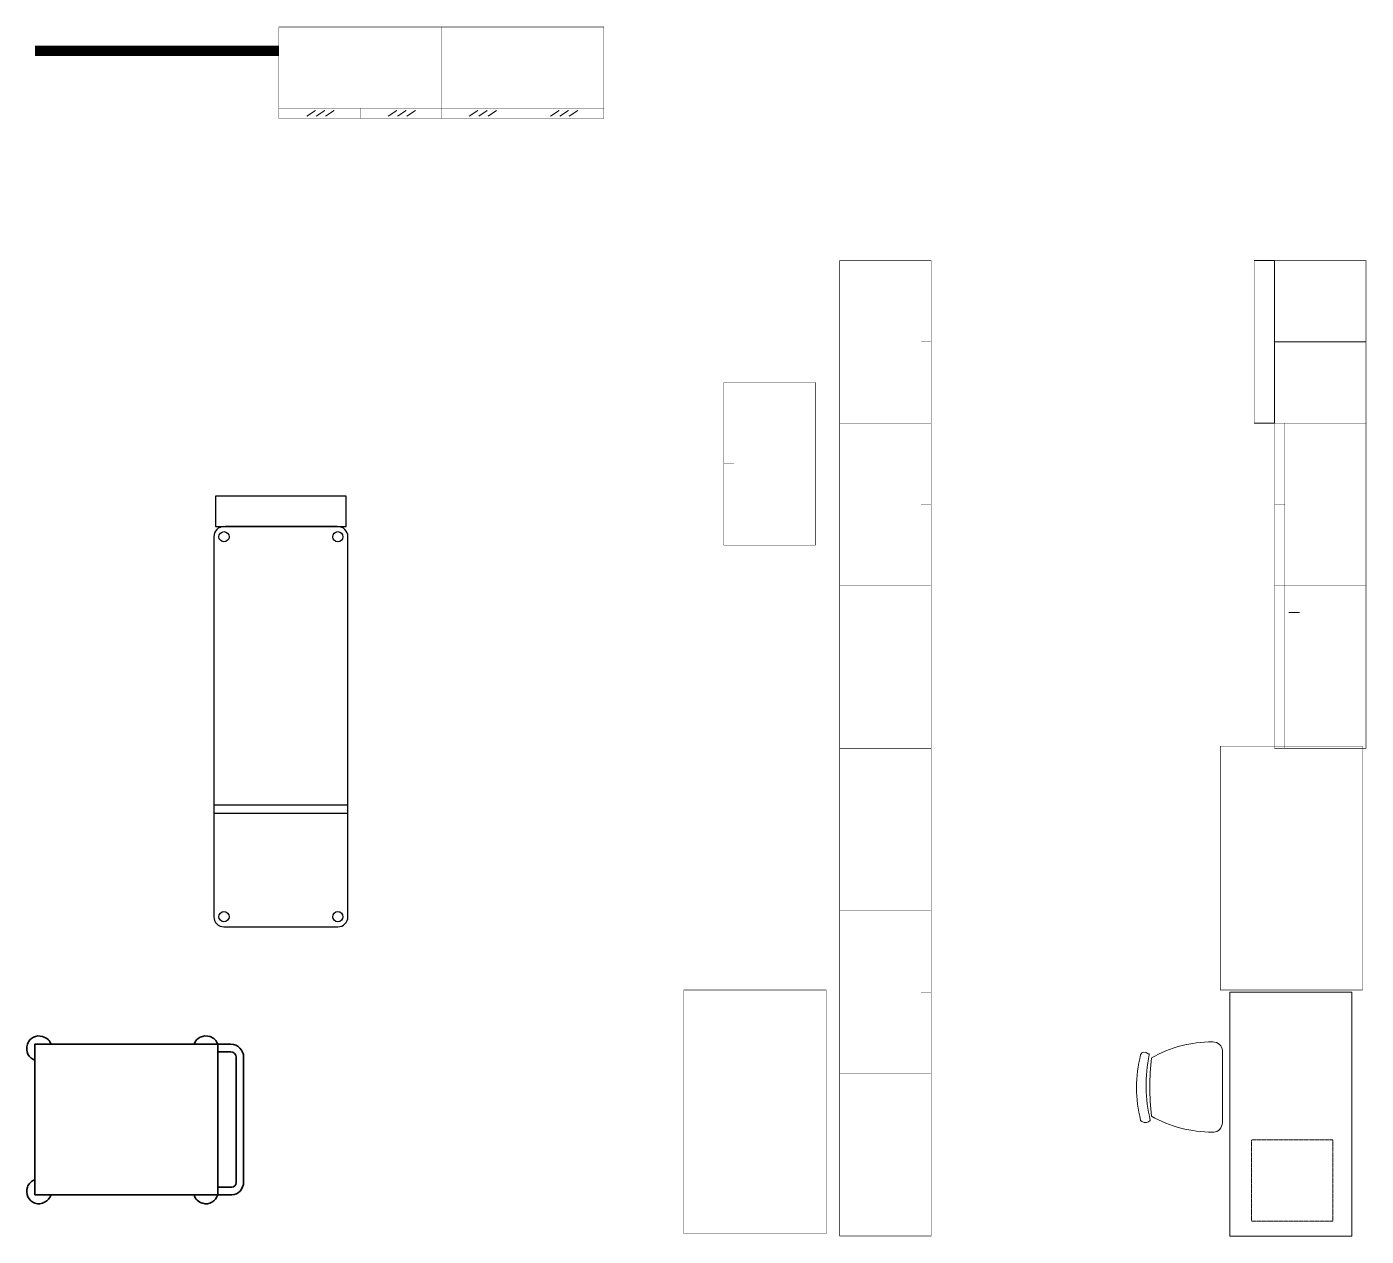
# Model space of a CAD drawing. Header units: millimetres. Extents: x -217756 to 263180, y 55413 to 130608.
# Drawn here: x 64282 to 70873, y 55505 to 61457 of the extents above; entities that cross this region are included whole.
import ezdxf

# ---------------------------------------------------------------- set-up
doc = ezdxf.new("R2010")
doc.units = ezdxf.units.MM
doc.linetypes.add('ADSK_Сверху', pattern=[450, 300, -150])
doc.linetypes.add('HIDDEN', pattern=[6, 4, -2])
doc.layers.add('ТХ_мебель передв', color=250, linetype='Continuous', lineweight=13)
doc.layers.add('ТХ_обор_комп принт', color=30, linetype='Continuous', lineweight=13)

# ---------------------------------------------------------------- blocks, each defined once
blk = doc.blocks.new('У052')
at = {"layer": 'ТХ_мебель передв', "ltscale": 100}
for points, const_width in [([(68850, 57482), (68850, 56682), (69300, 56682), (69300, 57482)], 2), ([(69300, 57482), (69300, 56682), (69250, 56682), (69250, 57482)], 1)]:
    blk.add_lwpolyline(points, close=True, dxfattribs=dict(at, const_width=const_width))
at = {"layer": 'ТХ_мебель передв', "ltscale": 100, "const_width": 1}
blk.add_lwpolyline([(69250, 57082), (69300, 57082)], dxfattribs=at)
blk = doc.blocks.new('A$C8719a02c')
at = {"layer": 'ТХ_мебель передв'}
for p in [(-114255, -54882), (-114255, -55682), (-114255, -56482)]:
    blk.add_blockref('У052', p, dxfattribs=at)
blk = doc.blocks.new('У050-2')
at = {"layer": 'ТХ_мебель передв', "ltscale": 100, "const_width": 2}
blk.add_lwpolyline([(72615, 40628.5), (73815, 40628.5), (73815, 39928.5), (72615, 39928.5)], close=True, dxfattribs=at)
blk = doc.blocks.new('A$C331a2c3c')
at = {"layer": 'ТХ_мебель передв'}
for p, rotation in [((-3156.5, -71415), 90), ((-86353.5, 73815), 270)]:
    blk.add_blockref('У050-2', p, dxfattribs=dict(at, rotation=rotation))
blk = doc.blocks.new('У049')
at = {"layer": 'ТХ_мебель передв', "lineweight": 0, "ltscale": 100, "transparency": 33554687}
for points in [[(58163.6, 41935), (58163.6, 41585.7)], [(57766.7, 41591), (57761.4, 41596.3)], [(58121.3, 41538.1), (58116, 41538.1)]]:
    blk.add_lwpolyline(points, dxfattribs=at)
for centre, radius, start, end in [((58111.2, 41385), 597.5, 89.54537, 119.80709), ((58407.9, 41757.7), 666.3, 165.98156, 194.01844), ((58526.7, 41768.7), 738.2, 168.24987, 193.5111), ((59096.4, 41760.3), 1289.9, 173.64085, 186.35915), ((58111.2, 42135.7), 597.5, 240.19337, 270.45399)]:
    blk.add_arc(centre, radius, start, end, dxfattribs=at)
for points in [[(57761.4, 41919.1), (57766.7, 41935), (57787.9, 41935), (57798.5, 41924.4), (57803.8, 41924.4), (57803.8, 41924.4), (57803.8, 41919.1)], [(58116, 41982.6), (58142.4, 41982.6), (58163.6, 41961.4), (58163.6, 41940.3), (58163.6, 41935), (58163.6, 41935), (58163.6, 41935)]]:
    blk.add_open_spline(points, degree=3, knots=[0, 0, 0, 0, 1, 1, 1, 2, 2, 2, 2], dxfattribs=at)
for points in [[(57809.1, 41596.3), (57798.5, 41585.7), (57782.6, 41580.4), (57766.7, 41591)], [(58163.6, 41585.7), (58163.6, 41559.2), (58142.4, 41538.1), (58121.3, 41538.1)]]:
    blk.add_open_spline(points, degree=3, dxfattribs=at)
blk = doc.blocks.new('A$C4245d216')
at = {"layer": 'ТХ_мебель передв'}
blk.add_blockref('У049', (-101685.6, -40827.2), dxfattribs=at)
blk = doc.blocks.new('У051-2')
at = {"layer": 'ТХ_мебель передв', "ltscale": 100}
for points, const_width in [([(73549.5, 44725), (74349.5, 44725), (74349.5, 44275), (73549.5, 44275)], 2), ([(73549.5, 44275), (74349.5, 44275), (74349.5, 44325), (73549.5, 44325)], 1)]:
    blk.add_lwpolyline(points, close=True, dxfattribs=dict(at, const_width=const_width))
at = {"layer": 'ТХ_мебель передв', "ltscale": 100, "const_width": 1}
blk.add_lwpolyline([(73949.5, 44325), (73949.5, 44275)], dxfattribs=at)
blk = doc.blocks.new('A$Cb5b061b1')
at = {"layer": 'ТХ_мебель передв', "xscale": -1, "rotation": 90}
for p in [(-680, 78549.5), (-680, 77749.5), (-680, 76949.5)]:
    blk.add_blockref('У051-2', p, dxfattribs=at)
at = {"layer": 'ТХ_мебель передв', "rotation": 270}
blk.add_blockref('У051-2', (-90250, 77949.5), dxfattribs=at)
blk = doc.blocks.new('У053')
at = {"layer": 'ТХ_мебель передв', "ltscale": 100}
for points, const_width in [([(53513, 44340.5), (53513, 43540.5), (53063, 43540.5), (53063, 44340.5)], 2), ([(53063, 44340.5), (53063, 43540.5), (53113, 43540.5), (53113, 44340.5)], 1)]:
    blk.add_lwpolyline(points, close=True, dxfattribs=dict(at, const_width=const_width))
at = {"layer": 'ТХ_мебель передв', "ltscale": 100, "const_width": 1}
blk.add_lwpolyline([(53113, 43940.5), (53063, 43940.5)], dxfattribs=at)
blk = doc.blocks.new('A$C91de1895')
at = {"layer": 'ТХ_мебель передв'}
for p in [(-96328, -40140.5), (-96328, -40940.5)]:
    blk.add_blockref('У053', p, dxfattribs=at)
blk = doc.blocks.new('У054')
at = {"layer": 'ТХ_мебель передв', "ltscale": 100, "const_width": 2}
blk.add_lwpolyline([(50842.5, 43340), (51392.5, 43340), (51392.5, 42540), (50842.5, 42540)], close=True, dxfattribs=at)
at = {"layer": 'ТХ_мебель передв', "ltscale": 100}
for points in [[(51392.5, 43340), (51292.5, 43340), (51292.5, 42540), (51392.5, 42540)], [(51292.5, 42940), (50842.5, 42940)]]:
    blk.add_lwpolyline(points, dxfattribs=at)
blk = doc.blocks.new('A$C6958d285')
at = {"layer": 'ТХ_мебель передв', "xscale": -1}
blk.add_blockref('У054', (8027.5, -38340), dxfattribs=at)
blk = doc.blocks.new('У062-2')
at = {"layer": 'ТХ_мебель передв', "ltscale": 100}
for p, q in [((73687, 43374.5), (73729.5, 43402.5)), ((73733, 43374.5), (73775.5, 43402.5)), ((73779, 43374.5), (73821.5, 43402.5)), ((74087, 43374.5), (74129.5, 43402.5)), ((74133, 43374.5), (74175.5, 43402.5)), ((74179, 43374.5), (74221.5, 43402.5))]:
    blk.add_line(p, q, dxfattribs=at)
for points, const_width in [([(73549.5, 43813.5), (74349.5, 43813.5), (74349.5, 43363.5), (73549.5, 43363.5)], 2), ([(73549.5, 43363.5), (74349.5, 43363.5), (74349.5, 43413.5), (73549.5, 43413.5)], 1)]:
    blk.add_lwpolyline(points, close=True, dxfattribs=dict(at, const_width=const_width))
at = {"layer": 'ТХ_мебель передв', "ltscale": 100, "const_width": 1}
blk.add_lwpolyline([(73949.5, 43413.5), (73949.5, 43363.5)], dxfattribs=at)
blk = doc.blocks.new('A$C3c82938b')
at = {"layer": 'ТХ_мебель передв'}
for p in [(-271352.7, -37663.5), (-270552.7, -37663.5)]:
    blk.add_blockref('У062-2', p, dxfattribs=at)
blk = doc.blocks.new('стол с тумбой 1200х600')
blk.add_lwpolyline([(-19012.2, 19801.1), (-19012.2, 21001.1), (-19612.2, 21001.1), (-19612.2, 19801.1)], close=True)
at = {"linetype": 'HIDDEN', "ltscale": 0.1}
blk.add_lwpolyline([(-19505.4, 19874.7), (-19105.4, 19874.7), (-19105.4, 20274.7), (-19505.4, 20274.7)], close=True, dxfattribs=at)

msp = doc.modelspace()

# ---------------------------------------------------------------- linework, layer by layer
at = {"extrusion": (0.000470712, -6.19742e-05, 1)}
for p, q in [((65807.6, 58997.2, -0.1), (65257.6, 58997.2, 0.1)), ((65202.6, 58947.2, 0), (65202.6, 57077.2, 0)), ((65862.6, 57077.2, 0.1), (65862.6, 58947.2, 0.1)), ((65207.6, 57627.2, 0.1), (65857.6, 57627.2, -0.2)), ((65207.6, 57587.2, 0.1), (65857.6, 57587.2, -0.2)), ((65252.6, 57027.2, 0), (65812.6, 57027.2, 0.1))]:
    msp.add_line(p, q, dxfattribs=at)
at = {"linetype": 'ADSK_Сверху', "ltscale": 25, "elevation": 0}
msp.add_lwpolyline([(65211, 58997.2), (65854.2, 58997.2), (65854.2, 59147.2), (65211, 59147.2)], close=True, dxfattribs=at)
at = {"extrusion": (0.000470712, -6.19742e-05, 1)}
for centre in [(65252.6, 58947.2, 27), (65812.6, 58947.2, 27.5), (65252.6, 57077.2, 27.2), (65812.6, 57077.2, 27.6)]:
    msp.add_circle(centre, 25, dxfattribs=at)
for centre, start, end in [((65252.6, 58947.2, 27), 90, 180), ((65812.6, 58947.2, 27.5), 0, 90), ((65252.6, 57077.2, 27.2), 180, 270), ((65812.6, 57077.2, 27.6), 270, 0)]:
    msp.add_arc(centre, 50, start, end, dxfattribs=at)
at = {"layer": 'ТХ_мебель передв', "ltscale": 100, "const_width": 50}
msp.add_lwpolyline([(65522.5, 61338.4), (64322.5, 61338.4)], dxfattribs=at)
at = {"layer": 'ТХ_мебель передв', "lineweight": 0, "ltscale": 100, "transparency": 33554687}
msp.add_lwpolyline([(70545.6, 58574.6), (70492.7, 58574.6)], dxfattribs=at)
at = {"layer": 'ТХ_обор_комп принт', "color": 18, "lineweight": 35, "true_color": 0x000000}
msp.add_lwpolyline([(65222, 56449.9), (65222, 55709), (64322.5, 55709), (64322.5, 56449.9)], close=True, dxfattribs=at)
for points in [[(65222, 55709), (65222, 56449.9)], [(65285.5, 56449.9), (65222, 56449.9)], [(65285.5, 56412.8), (65222, 56412.8)], [(65312, 56386.4), (65312, 55767.2)], [(65349, 56386.4), (65349, 55767.2)], [(65285.5, 55746.1), (65222, 55746.1)], [(65285.5, 55709), (65222, 55709)]]:
    msp.add_lwpolyline(points, dxfattribs=at)
for points, knots in [([(64322.5, 56370.5), (64290.7, 56381.1), (64274.8, 56412.8), (64285.4, 56449.9), (64296, 56481.6), (64327.7, 56497.5), (64359.5, 56486.9), (64380.7, 56481.6), (64396.5, 56465.7), (64401.8, 56449.9)], [0, 0, 0, 0, 1, 1, 1, 2, 2, 2, 3, 3, 3, 3]), ([(65105.6, 56449.9), (65116.2, 56481.6), (65148, 56497.5), (65185, 56486.9), (65200.9, 56481.6), (65216.8, 56465.7), (65222, 56449.9)], [0, 0, 0, 0, 1, 1, 1, 2, 2, 2, 2]), ([(64401.8, 55709), (64391.3, 55677.3), (64354.2, 55656.1), (64322.5, 55666.7), (64290.7, 55677.3), (64274.8, 55714.3), (64285.4, 55746.1), (64290.7, 55762), (64306.6, 55777.8), (64322.5, 55783.1)], [0, 0, 0, 0, 1, 1, 1, 2, 2, 2, 3, 3, 3, 3]), ([(65349, 55772.5), (65349, 55735.5), (65322.6, 55709), (65290.8, 55709), (65290.8, 55709), (65290.8, 55709), (65285.5, 55709)], [0, 0, 0, 0, 1, 1, 1, 2, 2, 2, 2]), ([(65312, 55767.2), (65312, 55756.7), (65301.4, 55746.1), (65290.8, 55746.1), (65290.8, 55746.1), (65290.8, 55746.1), (65285.5, 55746.1)], [0, 0, 0, 0, 1, 1, 1, 2, 2, 2, 2]), ([(65222, 55709), (65211.5, 55677.3), (65179.7, 55656.1), (65148, 55666.7), (65126.8, 55672), (65110.9, 55687.9), (65105.6, 55709)], [0, 0, 0, 0, 1, 1, 1, 2, 2, 2, 2])]:
    msp.add_open_spline(points, degree=3, knots=knots, dxfattribs=at)
for points in [[(65285.5, 56449.9), (65322.6, 56449.9), (65349, 56418.1), (65349, 56386.4)], [(65285.5, 56412.8), (65301.4, 56412.8), (65312, 56397), (65312, 56386.4)]]:
    msp.add_open_spline(points, degree=3, dxfattribs=at)

# ---------------------------------------------------------------- block references
for name, p in [('A$C3c82938b', (263325.6, 55305.7)), ('A$Cb5b061b1', (113687.5, 55305.7)), ('A$C331a2c3c', (113940.6, 55516.3)), ('A$C6958d285', (113687.5, 55305.7)), ('A$C91de1895', (113687.5, 55305.7)), ('A$C8719a02c', (113687.5, 55305.7)), ('A$C4245d216', (113687.5, 55305.7))]:
    msp.add_blockref(name, p)
at = {"layer": 'ТХ_мебель передв'}
msp.add_blockref('стол с тумбой 1200х600', (89814.6, 35704.5), dxfattribs=at)
msp.add_blockref('стол с тумбой 1200х600', (89814.6, 35704.5), dxfattribs=at)

doc.saveas('drawing.dxf')
